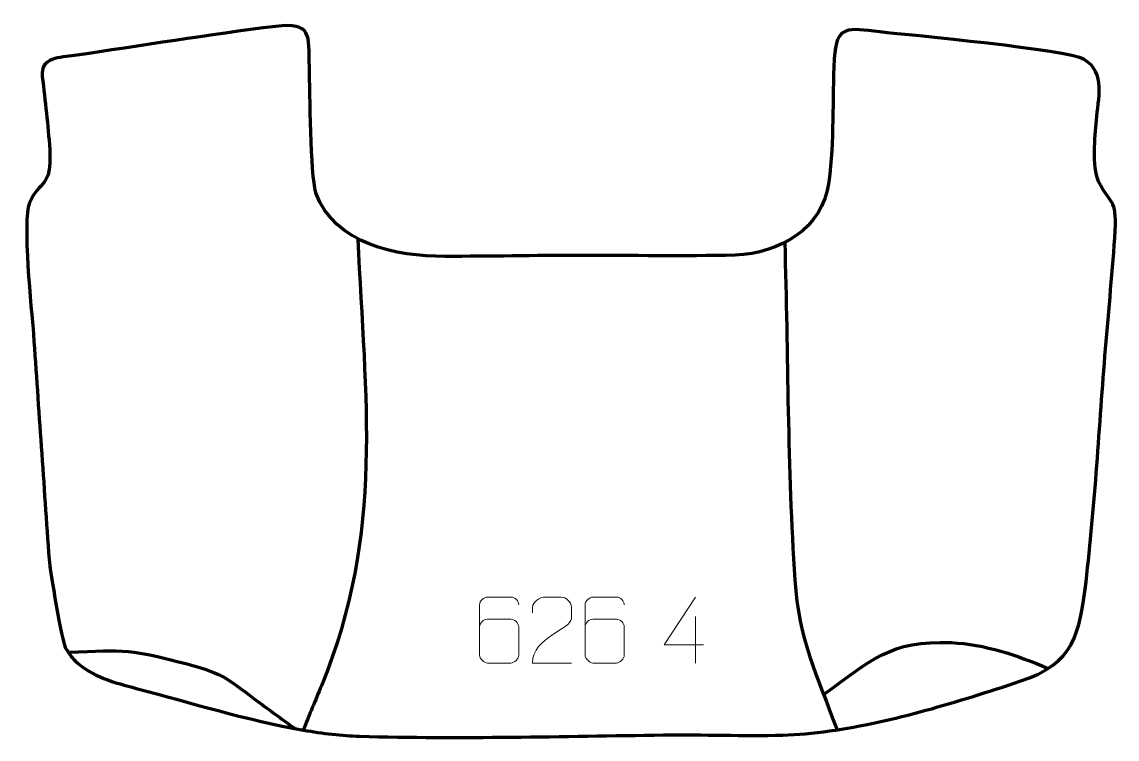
# Model space of a CAD drawing. Header units: millimetres. Extents: x 1062 to 1477, y 518 to 790.
import ezdxf

# ---------------------------------------------------------------- set-up
doc = ezdxf.new("R2010")
doc.units = ezdxf.units.MM
doc.header["$MEASUREMENT"] = 0
doc.layers.add('layer 2', color=7, linetype='Continuous')
doc.layers.add('layer 3', color=7, linetype='Continuous')

msp = doc.modelspace()

# ---------------------------------------------------------------- linework, layer by layer
at = {"layer": 'layer 2', "color": 142, "lineweight": 158}
for points, knots in [([(1189.7024, 707.8793), (1192.377, 646.9992), (1199.8306, 596.9563), (1175.8917, 538.4271), (1175.8917, 538.4271), (1173.6232, 532.8807), (1171.1754, 527.2346), (1169.0582, 521.6456)], [0, 0, 0, 0, 0.33333333, 0.33333333, 0.33333333, 0.33333333, 1, 1, 1, 1]), ([(1351.501, 706.4552), (1352.7678, 664.0807), (1352.4603, 620.8633), (1355.3019, 578.6481), (1355.3019, 578.6481), (1356.8441, 555.735), (1363.6463, 542.5643), (1371.3393, 521.7362)], [0, 0, 0, 0, 0.33333333, 0.33333333, 0.33333333, 0.33333333, 1, 1, 1, 1]), ([(1079.9683, 551.1387), (1101.5746, 552.153), (1103.8411, 552.2662), (1124.9977, 546.7026), (1124.9977, 546.7026), (1139.3083, 542.9393), (1140.7645, 540.587), (1152.7122, 531.8187), (1152.7122, 531.8187), (1157.0942, 528.6029), (1161.4498, 525.3867), (1165.8667, 522.2199)], [0, 0, 0, 0, 0.25, 0.25, 0.25, 0.25, 0.5, 0.5, 0.5, 0.5, 1, 1, 1, 1]), ([(1366.4464, 535.2199), (1383.9057, 547.8993), (1391.4464, 555.8513), (1414.5292, 554.7967), (1414.5292, 554.7967), (1427.544, 554.2021), (1439.451, 549.9793), (1451.3532, 545.0187)], [0, 0, 0, 0, 0.33333333, 0.33333333, 0.33333333, 0.33333333, 1, 1, 1, 1])]:
    msp.add_open_spline(points, degree=3, knots=knots, dxfattribs=at)
at = {"layer": 'layer 2', "color": 250, "lineweight": 9}
for points, knots in [([(1250.6891, 569.0945), (1250.665, 570.434), (1249.3088, 572.0872), (1247.7369, 572.0529), (1247.7369, 572.0529), (1244.7521, 572.0526), (1241.7669, 572.0526), (1238.7815, 572.0529), (1238.7815, 572.0529), (1237.5624, 572.0678), (1235.8342, 570.6302), (1235.8292, 569.0945), (1235.8292, 569.0945), (1235.8295, 562.734), (1235.8295, 556.3732), (1235.8292, 550.0125), (1235.8292, 550.0125), (1235.8339, 548.8496), (1237.5624, 547.0785), (1238.7815, 547.0541), (1238.7815, 547.0541), (1241.7669, 547.0544), (1244.7521, 547.0544), (1247.7369, 547.0541), (1247.7369, 547.0541), (1249.015, 547.0979), (1250.6847, 548.7124), (1250.6891, 550.0125), (1250.6891, 550.0125), (1250.6891, 553.5958), (1250.6891, 557.1789), (1250.6891, 560.7616), (1250.6891, 560.7616), (1250.6506, 562.2398), (1249.0679, 563.6727), (1247.7369, 563.6707), (1247.7369, 563.6707), (1244.7521, 563.671), (1241.7669, 563.671), (1238.7815, 563.6707), (1238.7815, 563.6707), (1237.452, 563.6757), (1235.809, 562.1684), (1235.8507, 560.7399)], [0, 0, 0, 0, 0.08333333, 0.08333333, 0.08333333, 0.08333333, 0.16666667, 0.16666667, 0.16666667, 0.16666667, 0.25, 0.25, 0.25, 0.25, 0.33333333, 0.33333333, 0.33333333, 0.33333333, 0.41666667, 0.41666667, 0.41666667, 0.41666667, 0.5, 0.5, 0.5, 0.5, 0.58333333, 0.58333333, 0.58333333, 0.58333333, 0.66666667, 0.66666667, 0.66666667, 0.66666667, 0.75, 0.75, 0.75, 0.75, 0.83333333, 0.83333333, 0.83333333, 0.83333333, 1, 1, 1, 1]), ([(1270.6306, 547.0667), (1265.7162, 547.067), (1260.8018, 547.067), (1255.8877, 547.0667), (1255.8877, 547.0667), (1255.8877, 556.999), (1270.5387, 559.6402), (1270.6306, 563.9505), (1270.6306, 563.9505), (1270.6303, 565.3746), (1270.6303, 566.7983), (1270.6306, 568.2216), (1270.6306, 568.2216), (1270.6137, 570.2987), (1268.4909, 572.0235), (1266.8199, 572.0408), (1266.8199, 572.0408), (1264.7467, 572.0404), (1262.6738, 572.0404), (1260.6014, 572.0408), (1260.6014, 572.0408), (1258.7793, 572.0573), (1255.9546, 570.2652), (1255.8877, 568.1716), (1255.8877, 568.1716), (1255.8877, 568.1716), (1255.8877, 566.1168), (1255.8877, 566.1168)], [0, 0, 0, 0, 0.125, 0.125, 0.125, 0.125, 0.25, 0.25, 0.25, 0.25, 0.375, 0.375, 0.375, 0.375, 0.5, 0.5, 0.5, 0.5, 0.625, 0.625, 0.625, 0.625, 0.75, 0.75, 0.75, 0.75, 1, 1, 1, 1]), ([(1290.6891, 569.0945), (1290.665, 570.434), (1289.3088, 572.0872), (1287.7369, 572.0529), (1287.7369, 572.0529), (1284.7521, 572.0526), (1281.7669, 572.0526), (1278.7815, 572.0529), (1278.7815, 572.0529), (1277.5624, 572.0678), (1275.8342, 570.6302), (1275.8292, 569.0945), (1275.8292, 569.0945), (1275.8295, 562.734), (1275.8295, 556.3732), (1275.8292, 550.0125), (1275.8292, 550.0125), (1275.8339, 548.8496), (1277.5624, 547.0785), (1278.7815, 547.0541), (1278.7815, 547.0541), (1281.7669, 547.0544), (1284.7521, 547.0544), (1287.7369, 547.0541), (1287.7369, 547.0541), (1289.015, 547.0979), (1290.6847, 548.7124), (1290.6891, 550.0125), (1290.6891, 550.0125), (1290.6891, 553.5958), (1290.6891, 557.1789), (1290.6891, 560.7616), (1290.6891, 560.7616), (1290.6506, 562.2398), (1289.0679, 563.6727), (1287.7369, 563.6707), (1287.7369, 563.6707), (1284.7521, 563.671), (1281.7669, 563.671), (1278.7815, 563.6707), (1278.7815, 563.6707), (1277.452, 563.6757), (1275.809, 562.1684), (1275.8507, 560.7399)], [0, 0, 0, 0, 0.08333333, 0.08333333, 0.08333333, 0.08333333, 0.16666667, 0.16666667, 0.16666667, 0.16666667, 0.25, 0.25, 0.25, 0.25, 0.33333333, 0.33333333, 0.33333333, 0.33333333, 0.41666667, 0.41666667, 0.41666667, 0.41666667, 0.5, 0.5, 0.5, 0.5, 0.58333333, 0.58333333, 0.58333333, 0.58333333, 0.66666667, 0.66666667, 0.66666667, 0.66666667, 0.75, 0.75, 0.75, 0.75, 0.83333333, 0.83333333, 0.83333333, 0.83333333, 1, 1, 1, 1]), ([(1320.67, 553.9704), (1320.67, 553.9704), (1305.8483, 553.9704), (1305.8483, 553.9704), (1305.8483, 553.9704), (1305.8483, 553.9704), (1317.7259, 572.0409), (1317.7259, 572.0409)], [0, 0, 0, 0, 0.33333333, 0.33333333, 0.33333333, 0.33333333, 1, 1, 1, 1])]:
    msp.add_open_spline(points, degree=3, knots=knots, dxfattribs=at)
msp.add_open_spline([(1317.7259, 564.7315), (1317.7259, 564.7315), (1317.7259, 547.0668), (1317.7259, 547.0668)], degree=3, dxfattribs=at)
at = {"layer": 'layer 3', "color": 242, "lineweight": 158}
msp.add_open_spline([(1066.7559, 671.6677), (1066.0626, 681.1985), (1062.3839, 714.6059), (1065.2805, 721.4959), (1065.2805, 721.4959), (1068.9646, 730.2592), (1073.7994, 726.7878), (1072.9133, 741.6414), (1072.9133, 741.6414), (1072.3107, 751.2458), (1071.2043, 759.8575), (1070.0896, 769.3495), (1070.0896, 769.3495), (1069.2028, 776.8994), (1077.001, 776.5154), (1082.2977, 777.3007), (1082.2977, 777.3007), (1107.4358, 781.0263), (1133.3772, 785.2765), (1158.5208, 788.3716), (1158.5208, 788.3716), (1172.4792, 790.0899), (1171.0484, 785.1783), (1171.3324, 772.9761), (1171.3324, 772.9761), (1171.5668, 763.353), (1171.7229, 732.6241), (1173.7998, 725.2857), (1173.7998, 725.2857), (1181.0274, 705.7086), (1204.217, 701.222), (1222.6777, 701.2102), (1222.6777, 701.2102), (1239.6929, 701.1993), (1256.8655, 701.5526), (1273.9401, 701.5877), (1273.9401, 701.5877), (1293.4778, 701.6134), (1313.2488, 701.1929), (1332.7543, 701.6582), (1332.7543, 701.6582), (1349.5173, 702.4094), (1365.7648, 711.5207), (1368.2526, 729.3934), (1368.2526, 729.3934), (1370.2472, 745.5107), (1369.4296, 760.1493), (1370.2655, 776.0281), (1370.2655, 776.0281), (1370.9597, 789.2147), (1375.4338, 787.6502), (1387.5651, 786.2985), (1387.5651, 786.2985), (1399.4392, 784.9879), (1458.6942, 779.5558), (1465.0128, 775.8329), (1465.0128, 775.8329), (1473.2487, 770.9802), (1470.291, 760.658), (1469.6156, 752.8115), (1469.6156, 752.8115), (1469.0367, 746.0859), (1467.9205, 735.8018), (1470.472, 729.5368), (1470.472, 729.5368), (1474.7172, 721.0867), (1477.4586, 723.061), (1476.7368, 710.9849), (1476.7368, 710.9849), (1475.8628, 696.3653), (1474.2595, 680.8972), (1473.0624, 666.1963), (1473.0624, 666.1963), (1470.7079, 637.1095), (1469.0994, 606.6541), (1465.6798, 577.807), (1465.6798, 577.807), (1463.1824, 557.9524), (1461.3551, 546.9737), (1440.6441, 540.1302), (1440.6441, 540.1302), (1417.2947, 532.4151), (1392.7922, 524.7984), (1368.4798, 521.3069), (1368.4798, 521.3069), (1362.3212, 520.4226), (1356.3537, 519.8612), (1350.726, 519.7302), (1350.726, 519.7302), (1335.8663, 519.3842), (1320.6464, 519.9903), (1305.6079, 519.8003), (1305.6079, 519.8003), (1267.1799, 519.3149), (1228.8182, 518.225), (1190.3845, 519.3057), (1190.3845, 519.3057), (1183.6692, 519.5005), (1176.4761, 520.361), (1169.0582, 521.6456), (1169.0582, 521.6456), (1147.5937, 525.363), (1126.744, 531.9575), (1105.6975, 537.4551), (1105.6975, 537.4551), (1097.6464, 539.5582), (1088.8412, 541.9512), (1082.645, 547.7988), (1082.645, 547.7988), (1081.0414, 549.4526), (1080.1545, 550.8062), (1078.9419, 552.7356), (1078.9419, 552.7356), (1077.5693, 555.0892), (1072.9817, 582.2089), (1072.694, 586.2827), (1072.694, 586.2827), (1070.6838, 614.7408), (1068.735, 643.207), (1066.7559, 671.6677)], degree=3, knots=[0, 0, 0, 0, 0.03225806, 0.03225806, 0.03225806, 0.03225806, 0.06451613, 0.06451613, 0.06451613, 0.06451613, 0.09677419, 0.09677419, 0.09677419, 0.09677419, 0.12903226, 0.12903226, 0.12903226, 0.12903226, 0.16129032, 0.16129032, 0.16129032, 0.16129032, 0.19354839, 0.19354839, 0.19354839, 0.19354839, 0.22580645, 0.22580645, 0.22580645, 0.22580645, 0.25806452, 0.25806452, 0.25806452, 0.25806452, 0.29032258, 0.29032258, 0.29032258, 0.29032258, 0.32258065, 0.32258065, 0.32258065, 0.32258065, 0.35483871, 0.35483871, 0.35483871, 0.35483871, 0.38709677, 0.38709677, 0.38709677, 0.38709677, 0.41935484, 0.41935484, 0.41935484, 0.41935484, 0.4516129, 0.4516129, 0.4516129, 0.4516129, 0.48387097, 0.48387097, 0.48387097, 0.48387097, 0.51612903, 0.51612903, 0.51612903, 0.51612903, 0.5483871, 0.5483871, 0.5483871, 0.5483871, 0.58064516, 0.58064516, 0.58064516, 0.58064516, 0.61290323, 0.61290323, 0.61290323, 0.61290323, 0.64516129, 0.64516129, 0.64516129, 0.64516129, 0.67741935, 0.67741935, 0.67741935, 0.67741935, 0.70967742, 0.70967742, 0.70967742, 0.70967742, 0.74193548, 0.74193548, 0.74193548, 0.74193548, 0.77419355, 0.77419355, 0.77419355, 0.77419355, 0.80645161, 0.80645161, 0.80645161, 0.80645161, 0.83870968, 0.83870968, 0.83870968, 0.83870968, 0.87096774, 0.87096774, 0.87096774, 0.87096774, 0.90322581, 0.90322581, 0.90322581, 0.90322581, 0.93548387, 0.93548387, 0.93548387, 0.93548387, 1, 1, 1, 1], dxfattribs=at)

doc.saveas('drawing.dxf')
